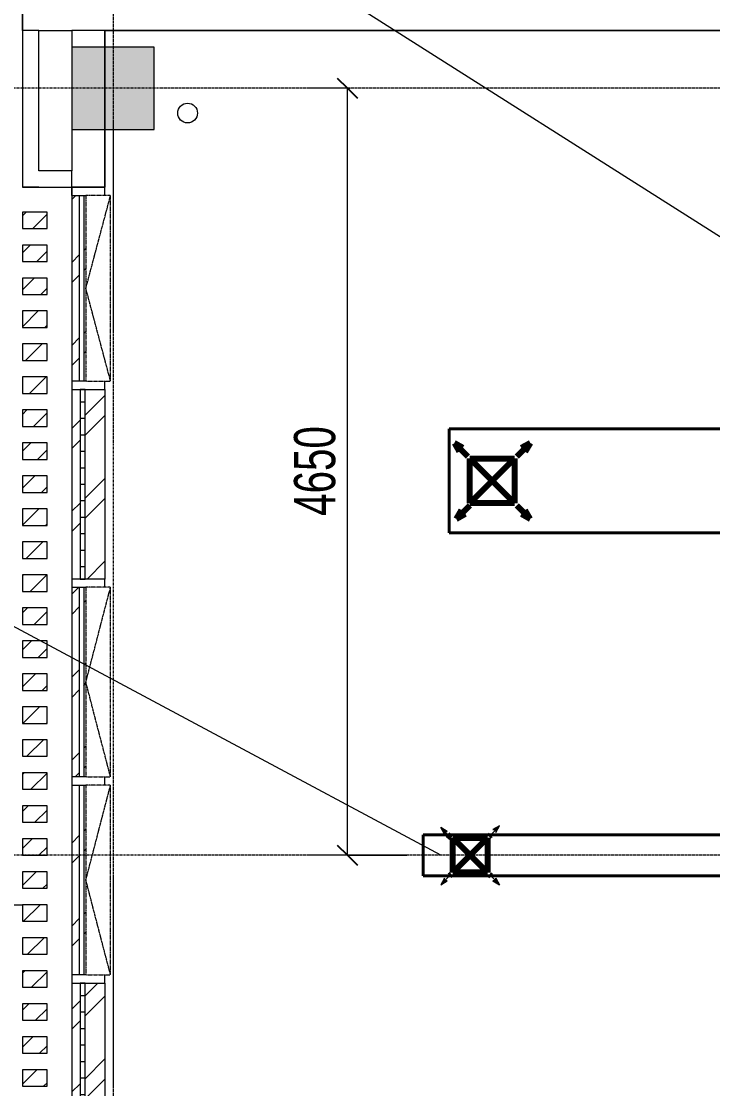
# Model space of a CAD drawing. Header units: millimetres. Extents: x 147619 to 200208, y -27981 to 8299.
# Drawn here: x 156044 to 160237, y -6065 to 406 of the extents above; entities that cross this region are included whole.
import ezdxf

# ---------------------------------------------------------------- set-up
doc = ezdxf.new("R2010")
doc.units = ezdxf.units.MM
doc.linetypes.add('TJ Dash', pattern=[1.6, 1, -0.6])
doc.linetypes.add('轴网线', pattern=[22.24, 12.7, -3.18, 3.18, -3.18])
for name, color, linetype, lineweight in [('0-1', 7, 'Continuous', 5), ('A-ANNO-DIMS', 7, 'Continuous', 5), ('A-ANNO-DIMS-100', 7, 'Continuous', 5), ('M-EQPM-IDEN', 7, 'Continuous', 5), ('M-HVAC-CDFF-IDEN', 7, 'Continuous', 5)]:
    doc.layers.add(name, color=color, linetype=linetype, lineweight=lineweight)
for name, color, linetype, lineweight, true_color in [('0-2', 7, 'Continuous', 5, 0x515151), ('A-DETL-GENF-1', 7, 'Continuous', 5, 0xe1e1e1), ('A-DETL-GENF-6', 3, 'Continuous', 80, 0x00ff00), ('A-DETL-GENF-7', 3, 'Continuous', 5, 0x00ff00), ('A-DETL-MEDM-1', 7, 'Continuous', 5, 0x515151), ('A-DETL-WIDE-2', 3, 'Continuous', 80, 0x00ff00), ('A-DETL-WIDE-3', 150, 'Continuous', 80, 0x007fff), ('A-FLOR-1', 7, 'Continuous', 5, 0x7f7f7f), ('A-GLAZ-1', 7, 'TJ Dash', 5, 0x515151), ('A-GLAZ-2', 7, 'Continuous', 5, 0x515151), ('A-GLAZ-CURT-1', 7, 'Continuous', 5, 0x515151), ('A-GLAZ-CWMG-1', 7, 'Continuous', 5, 0x515151), ('A-GLAZ-CWMG-2', 7, 'Continuous', 5, 0x8b8b8b), ('A-WALL-1', 7, 'Continuous', 5, 0x515151), ('A-WALL-IDEN-1', 7, 'Continuous', 5, 0x5151ff), ('M-HVAC-CDFF-3', 3, 'Continuous', 80, 0x00ff00), ('M-HVAC-CDFF-4', 150, 'Continuous', 80, 0x007fff), ('M-HVAC-DUCT-4', 3, 'Continuous', 40, 0x00ff00), ('M-HVAC-DUCT-7', 150, 'Continuous', 40, 0x007fff), ('M-HVAC-DUCT-ANNO-2', 3, 'Continuous', 5, 0x00ff00), ('Q-SPCQ-1', 7, 'Continuous', 5, 0x515151), ('S-GRID-1', 7, '轴网线', 5, 0x5151ff)]:
    doc.layers.add(name, color=color, linetype=linetype, lineweight=lineweight, true_color=true_color)
doc.styles.add('Arial', font='arial.ttf', dxfattribs={"width": 0.7, "height": 250})
doc.dimstyles.new('对角线-1_2_250_近', dxfattribs={"dimscale": 304.8, "dimtxt": 255.06485, "dimasz": 0.393701, "dimexe": 0.787402, "dimexo": 0.328084, "dimgap": 0, "dimtad": 1, "dimdec": 0, "dimzin": 0, "dimdsep": 46, "dimtxsty": 'Arial', "dimblk1": 'OBLIQUE', "dimblk2": 'OBLIQUE', "dimsah": 1, "dimcen": 0.09, "dimazin": 0, "dimtfac": 1, "dimtdec": 4, "dimtix": 1, "dimtmove": 0, "dimatfit": 3, "dimfxl": 1, "dimtvp": 1, "dimtolj": 1, "dimtzin": 0, "dimarcsym": 2})
pattern_1 = [(45, (0, 0), (-251.4472, 251.4472), []), (45, (0, 381), (-251.4472, 251.4472), [])]

# ---------------------------------------------------------------- blocks, each defined once
blk = doc.blocks.new('矩形竖梃 - 100_100mm 木色铝方通-V89-10-003 三层空调通风平面图')
at = {"layer": 'A-GLAZ-CWMG-1'}
h = blk.add_hatch(dxfattribs=at)
h.set_pattern_fill('FP_91', color=256, style=0, pattern_type=2)
h.set_pattern_definition([(45, (6000, -156050.01), (-70.71068, 70.71068), [])])
h.paths.add_polyline_path([(-50, 150), (50, 150), (50, 0), (-50, 0)], flags=0)
for p, q in [((-50, 150), (50, 150)), ((-50, 0), (-50, 150)), ((50, 150), (50, 0)), ((50, 0), (-50, 0))]:
    blk.add_line(p, q, dxfattribs=at)
blk = doc.blocks.new('矩形竖梃 - 100_100mm 木色铝方通-V90-10-003 三层空调通风平面图')
at = {"layer": 'A-GLAZ-CWMG-1'}
h = blk.add_hatch(dxfattribs=at)
h.set_pattern_fill('FP_92', color=256, style=0, pattern_type=2)
h.set_pattern_definition([(45, (5800, -156050.01), (-70.71068, 70.71068), [])])
h.paths.add_polyline_path([(-50, 150), (50, 150), (50, 0), (-50, 0)], flags=0)
for p, q in [((-50, 150), (50, 150)), ((-50, 0), (-50, 150)), ((50, 150), (50, 0)), ((50, 0), (-50, 0))]:
    blk.add_line(p, q, dxfattribs=at)
blk = doc.blocks.new('矩形竖梃 - 100_100mm 木色铝方通-V91-10-003 三层空调通风平面图')
at = {"layer": 'A-GLAZ-CWMG-1'}
h = blk.add_hatch(dxfattribs=at)
h.set_pattern_fill('FP_93', color=256, style=0, pattern_type=2)
h.set_pattern_definition([(45, (5600, -156050.01), (-70.71068, 70.71068), [])])
h.paths.add_polyline_path([(-50, 150), (50, 150), (50, 0), (-50, 0)], flags=0)
for p, q in [((-50, 150), (50, 150)), ((-50, 0), (-50, 150)), ((50, 150), (50, 0)), ((50, 0), (-50, 0))]:
    blk.add_line(p, q, dxfattribs=at)
blk = doc.blocks.new('矩形竖梃 - 100_100mm 木色铝方通-V92-10-003 三层空调通风平面图')
at = {"layer": 'A-GLAZ-CWMG-1'}
h = blk.add_hatch(dxfattribs=at)
h.set_pattern_fill('FP_94', color=256, style=0, pattern_type=2)
h.set_pattern_definition([(45, (5400, -156050.01), (-70.71068, 70.71068), [])])
h.paths.add_polyline_path([(-50, 150), (50, 150), (50, 0), (-50, 0)], flags=0)
for p, q in [((-50, 150), (50, 150)), ((-50, 0), (-50, 150)), ((50, 150), (50, 0)), ((50, 0), (-50, 0))]:
    blk.add_line(p, q, dxfattribs=at)
blk = doc.blocks.new('矩形竖梃 - 100_100mm 木色铝方通-V93-10-003 三层空调通风平面图')
at = {"layer": 'A-GLAZ-CWMG-1'}
h = blk.add_hatch(dxfattribs=at)
h.set_pattern_fill('FP_95', color=256, style=0, pattern_type=2)
h.set_pattern_definition([(45, (5200, -156050.01), (-70.71068, 70.71068), [])])
h.paths.add_polyline_path([(-50, 150), (50, 150), (50, 0), (-50, 0)], flags=0)
for p, q in [((-50, 150), (50, 150)), ((-50, 0), (-50, 150)), ((50, 150), (50, 0)), ((50, 0), (-50, 0))]:
    blk.add_line(p, q, dxfattribs=at)
blk = doc.blocks.new('矩形竖梃 - 100_100mm 木色铝方通-V94-10-003 三层空调通风平面图')
at = {"layer": 'A-GLAZ-CWMG-1'}
h = blk.add_hatch(dxfattribs=at)
h.set_pattern_fill('FP_96', color=256, style=0, pattern_type=2)
h.set_pattern_definition([(45, (5000, -156050.01), (-70.71068, 70.71068), [])])
h.paths.add_polyline_path([(-50, 150), (50, 150), (50, 0), (-50, 0)], flags=0)
for p, q in [((-50, 150), (50, 150)), ((-50, 0), (-50, 150)), ((50, 150), (50, 0)), ((50, 0), (-50, 0))]:
    blk.add_line(p, q, dxfattribs=at)
blk = doc.blocks.new('矩形竖梃 - 100_100mm 木色铝方通-V95-10-003 三层空调通风平面图')
at = {"layer": 'A-GLAZ-CWMG-1'}
h = blk.add_hatch(dxfattribs=at)
h.set_pattern_fill('FP_97', color=256, style=0, pattern_type=2)
h.set_pattern_definition([(45, (4800, -156050.01), (-70.71068, 70.71068), [])])
h.paths.add_polyline_path([(-50, 150), (50, 150), (50, 0), (-50, 0)], flags=0)
for p, q in [((-50, 150), (50, 150)), ((-50, 0), (-50, 150)), ((50, 150), (50, 0)), ((50, 0), (-50, 0))]:
    blk.add_line(p, q, dxfattribs=at)
blk = doc.blocks.new('矩形竖梃 - 100_100mm 木色铝方通-V96-10-003 三层空调通风平面图')
at = {"layer": 'A-GLAZ-CWMG-1'}
h = blk.add_hatch(dxfattribs=at)
h.set_pattern_fill('FP_98', color=256, style=0, pattern_type=2)
h.set_pattern_definition([(45, (4600, -156050.01), (-70.71068, 70.71068), [])])
h.paths.add_polyline_path([(-50, 150), (50, 150), (50, 0), (-50, 0)], flags=0)
for p, q in [((-50, 150), (50, 150)), ((-50, 0), (-50, 150)), ((50, 150), (50, 0)), ((50, 0), (-50, 0))]:
    blk.add_line(p, q, dxfattribs=at)
blk = doc.blocks.new('矩形竖梃 - 100_100mm 木色铝方通-V97-10-003 三层空调通风平面图')
at = {"layer": 'A-GLAZ-CWMG-1'}
h = blk.add_hatch(dxfattribs=at)
h.set_pattern_fill('FP_99', color=256, style=0, pattern_type=2)
h.set_pattern_definition([(45, (4400, -156050.01), (-70.71068, 70.71068), [])])
h.paths.add_polyline_path([(-50, 150), (50, 150), (50, 0), (-50, 0)], flags=0)
for p, q in [((-50, 150), (50, 150)), ((-50, 0), (-50, 150)), ((50, 150), (50, 0)), ((50, 0), (-50, 0))]:
    blk.add_line(p, q, dxfattribs=at)
blk = doc.blocks.new('矩形竖梃 - 100_100mm 木色铝方通-V98-10-003 三层空调通风平面图')
at = {"layer": 'A-GLAZ-CWMG-1'}
h = blk.add_hatch(dxfattribs=at)
h.set_pattern_fill('FP_100', color=256, style=0, pattern_type=2)
h.set_pattern_definition([(45, (4200, -156050.01), (-70.71068, 70.71068), [])])
h.paths.add_polyline_path([(-50, 150), (50, 150), (50, 0), (-50, 0)], flags=0)
for p, q in [((-50, 150), (50, 150)), ((-50, 0), (-50, 150)), ((50, 150), (50, 0)), ((50, 0), (-50, 0))]:
    blk.add_line(p, q, dxfattribs=at)
blk = doc.blocks.new('矩形竖梃 - 100_100mm 木色铝方通-V99-10-003 三层空调通风平面图')
at = {"layer": 'A-GLAZ-CWMG-1'}
h = blk.add_hatch(dxfattribs=at)
h.set_pattern_fill('FP_101', color=256, style=0, pattern_type=2)
h.set_pattern_definition([(45, (4000, -156050.01), (-70.71068, 70.71068), [])])
h.paths.add_polyline_path([(-50, 150), (50, 150), (50, 0), (-50, 0)], flags=0)
for p, q in [((-50, 150), (50, 150)), ((-50, 0), (-50, 150)), ((50, 150), (50, 0)), ((50, 0), (-50, 0))]:
    blk.add_line(p, q, dxfattribs=at)
blk = doc.blocks.new('矩形竖梃 - 100_100mm 木色铝方通-V100-10-003 三层空调通风平面图')
at = {"layer": 'A-GLAZ-CWMG-1'}
h = blk.add_hatch(dxfattribs=at)
h.set_pattern_fill('FP_102', color=256, style=0, pattern_type=2)
h.set_pattern_definition([(45, (3800, -156050.01), (-70.71068, 70.71068), [])])
h.paths.add_polyline_path([(-50, 150), (50, 150), (50, 0), (-50, 0)], flags=0)
for p, q in [((-50, 150), (50, 150)), ((-50, 0), (-50, 150)), ((50, 150), (50, 0)), ((50, 0), (-50, 0))]:
    blk.add_line(p, q, dxfattribs=at)
blk = doc.blocks.new('矩形竖梃 - 100_100mm 木色铝方通-V101-10-003 三层空调通风平面图')
at = {"layer": 'A-GLAZ-CWMG-1'}
h = blk.add_hatch(dxfattribs=at)
h.set_pattern_fill('FP_103', color=256, style=0, pattern_type=2)
h.set_pattern_definition([(45, (3600, -156050.01), (-70.71068, 70.71068), [])])
h.paths.add_polyline_path([(-50, 150), (50, 150), (50, 0), (-50, 0)], flags=0)
for p, q in [((-50, 150), (50, 150)), ((-50, 0), (-50, 150)), ((50, 150), (50, 0)), ((50, 0), (-50, 0))]:
    blk.add_line(p, q, dxfattribs=at)
blk = doc.blocks.new('矩形竖梃 - 100_100mm 木色铝方通-V102-10-003 三层空调通风平面图')
at = {"layer": 'A-GLAZ-CWMG-1'}
h = blk.add_hatch(dxfattribs=at)
h.set_pattern_fill('FP_104', color=256, style=0, pattern_type=2)
h.set_pattern_definition([(45, (3400, -156050.01), (-70.71068, 70.71068), [])])
h.paths.add_polyline_path([(-50, 150), (50, 150), (50, 0), (-50, 0)], flags=0)
for p, q in [((-50, 150), (50, 150)), ((-50, 0), (-50, 150)), ((50, 150), (50, 0)), ((50, 0), (-50, 0))]:
    blk.add_line(p, q, dxfattribs=at)
blk = doc.blocks.new('矩形竖梃 - 100_100mm 木色铝方通-V103-10-003 三层空调通风平面图')
at = {"layer": 'A-GLAZ-CWMG-1'}
h = blk.add_hatch(dxfattribs=at)
h.set_pattern_fill('FP_105', color=256, style=0, pattern_type=2)
h.set_pattern_definition([(45, (3200, -156050.01), (-70.71068, 70.71068), [])])
h.paths.add_polyline_path([(-50, 150), (50, 150), (50, 0), (-50, 0)], flags=0)
for p, q in [((-50, 150), (50, 150)), ((-50, 0), (-50, 150)), ((50, 150), (50, 0)), ((50, 0), (-50, 0))]:
    blk.add_line(p, q, dxfattribs=at)
blk = doc.blocks.new('矩形竖梃 - 100_100mm 木色铝方通-V104-10-003 三层空调通风平面图')
at = {"layer": 'A-GLAZ-CWMG-1'}
h = blk.add_hatch(dxfattribs=at)
h.set_pattern_fill('FP_106', color=256, style=0, pattern_type=2)
h.set_pattern_definition([(45, (3000, -156050.01), (-70.71068, 70.71068), [])])
h.paths.add_polyline_path([(-50, 150), (50, 150), (50, 0), (-50, 0)], flags=0)
for p, q in [((-50, 150), (50, 150)), ((-50, 0), (-50, 150)), ((50, 150), (50, 0)), ((50, 0), (-50, 0))]:
    blk.add_line(p, q, dxfattribs=at)
blk = doc.blocks.new('矩形竖梃 - 100_100mm 木色铝方通-V105-10-003 三层空调通风平面图')
at = {"layer": 'A-GLAZ-CWMG-1'}
h = blk.add_hatch(dxfattribs=at)
h.set_pattern_fill('FP_107', color=256, style=0, pattern_type=2)
h.set_pattern_definition([(45, (2800, -156050.01), (-70.71068, 70.71068), [])])
h.paths.add_polyline_path([(-50, 150), (50, 150), (50, 0), (-50, 0)], flags=0)
for p, q in [((-50, 150), (50, 150)), ((-50, 0), (-50, 150)), ((50, 150), (50, 0)), ((50, 0), (-50, 0))]:
    blk.add_line(p, q, dxfattribs=at)
blk = doc.blocks.new('矩形竖梃 - 100_100mm 木色铝方通-V106-10-003 三层空调通风平面图')
at = {"layer": 'A-GLAZ-CWMG-1'}
h = blk.add_hatch(dxfattribs=at)
h.set_pattern_fill('FP_108', color=256, style=0, pattern_type=2)
h.set_pattern_definition([(45, (2600, -156050.01), (-70.71068, 70.71068), [])])
h.paths.add_polyline_path([(-50, 150), (50, 150), (50, 0), (-50, 0)], flags=0)
for p, q in [((-50, 150), (50, 150)), ((-50, 0), (-50, 150)), ((50, 150), (50, 0)), ((50, 0), (-50, 0))]:
    blk.add_line(p, q, dxfattribs=at)
blk = doc.blocks.new('矩形竖梃 - 100_100mm 木色铝方通-V107-10-003 三层空调通风平面图')
at = {"layer": 'A-GLAZ-CWMG-1'}
h = blk.add_hatch(dxfattribs=at)
h.set_pattern_fill('FP_109', color=256, style=0, pattern_type=2)
h.set_pattern_definition([(45, (2400, -156050.01), (-70.71068, 70.71068), [])])
h.paths.add_polyline_path([(-50, 150), (50, 150), (50, 0), (-50, 0)], flags=0)
for p, q in [((-50, 150), (50, 150)), ((-50, 0), (-50, 150)), ((50, 150), (50, 0)), ((50, 0), (-50, 0))]:
    blk.add_line(p, q, dxfattribs=at)
blk = doc.blocks.new('矩形竖梃 - 100_100mm 木色铝方通-V108-10-003 三层空调通风平面图')
at = {"layer": 'A-GLAZ-CWMG-1'}
h = blk.add_hatch(dxfattribs=at)
h.set_pattern_fill('FP_110', color=256, style=0, pattern_type=2)
h.set_pattern_definition([(45, (2200, -156050.01), (-70.71068, 70.71068), [])])
h.paths.add_polyline_path([(-50, 150), (50, 150), (50, 0), (-50, 0)], flags=0)
for p, q in [((-50, 150), (50, 150)), ((-50, 0), (-50, 150)), ((50, 150), (50, 0)), ((50, 0), (-50, 0))]:
    blk.add_line(p, q, dxfattribs=at)
blk = doc.blocks.new('矩形竖梃 - 100_100mm 木色铝方通-V109-10-003 三层空调通风平面图')
at = {"layer": 'A-GLAZ-CWMG-1'}
h = blk.add_hatch(dxfattribs=at)
h.set_pattern_fill('FP_111', color=256, style=0, pattern_type=2)
h.set_pattern_definition([(45, (2000, -156050.01), (-70.71068, 70.71068), [])])
h.paths.add_polyline_path([(-50, 150), (50, 150), (50, 0), (-50, 0)], flags=0)
for p, q in [((-50, 150), (50, 150)), ((-50, 0), (-50, 150)), ((50, 150), (50, 0)), ((50, 0), (-50, 0))]:
    blk.add_line(p, q, dxfattribs=at)
blk = doc.blocks.new('矩形竖梃 - 100_100mm 木色铝方通-V110-10-003 三层空调通风平面图')
at = {"layer": 'A-GLAZ-CWMG-1'}
h = blk.add_hatch(dxfattribs=at)
h.set_pattern_fill('FP_112', color=256, style=0, pattern_type=2)
h.set_pattern_definition([(45, (1800, -156050.01), (-70.71068, 70.71068), [])])
h.paths.add_polyline_path([(-50, 150), (50, 150), (50, 0), (-50, 0)], flags=0)
for p, q in [((-50, 150), (50, 150)), ((-50, 0), (-50, 150)), ((50, 150), (50, 0)), ((50, 0), (-50, 0))]:
    blk.add_line(p, q, dxfattribs=at)
blk = doc.blocks.new('矩形竖梃 - 100_100mm 木色铝方通-V111-10-003 三层空调通风平面图')
at = {"layer": 'A-GLAZ-CWMG-1'}
h = blk.add_hatch(dxfattribs=at)
h.set_pattern_fill('FP_113', color=256, style=0, pattern_type=2)
h.set_pattern_definition([(45, (1600, -156050.01), (-70.71068, 70.71068), [])])
h.paths.add_polyline_path([(-50, 150), (50, 150), (50, 0), (-50, 0)], flags=0)
for p, q in [((-50, 150), (50, 150)), ((-50, 0), (-50, 150)), ((50, 150), (50, 0)), ((50, 0), (-50, 0))]:
    blk.add_line(p, q, dxfattribs=at)
blk = doc.blocks.new('矩形竖梃 - 100_100mm 木色铝方通-V112-10-003 三层空调通风平面图')
at = {"layer": 'A-GLAZ-CWMG-1'}
h = blk.add_hatch(dxfattribs=at)
h.set_pattern_fill('FP_114', color=256, style=0, pattern_type=2)
h.set_pattern_definition([(45, (1400, -156050.01), (-70.71068, 70.71068), [])])
h.paths.add_polyline_path([(-50, 150), (50, 150), (50, 0), (-50, 0)], flags=0)
for p, q in [((-50, 150), (50, 150)), ((-50, 0), (-50, 150)), ((50, 150), (50, 0)), ((50, 0), (-50, 0))]:
    blk.add_line(p, q, dxfattribs=at)
blk = doc.blocks.new('矩形竖梃 - 100_100mm 木色铝方通-V113-10-003 三层空调通风平面图')
at = {"layer": 'A-GLAZ-CWMG-1'}
h = blk.add_hatch(dxfattribs=at)
h.set_pattern_fill('FP_115', color=256, style=0, pattern_type=2)
h.set_pattern_definition([(45, (1200, -156050.01), (-70.71068, 70.71068), [])])
h.paths.add_polyline_path([(-50, 150), (50, 150), (50, 0), (-50, 0)], flags=0)
for p, q in [((-50, 150), (50, 150)), ((-50, 0), (-50, 150)), ((50, 150), (50, 0)), ((50, 0), (-50, 0))]:
    blk.add_line(p, q, dxfattribs=at)
blk = doc.blocks.new('矩形竖梃 - 100_100mm 木色铝方通-V114-10-003 三层空调通风平面图')
at = {"layer": 'A-GLAZ-CWMG-1'}
h = blk.add_hatch(dxfattribs=at)
h.set_pattern_fill('FP_116', color=256, style=0, pattern_type=2)
h.set_pattern_definition([(45, (1000, -156050.01), (-70.71068, 70.71068), [])])
h.paths.add_polyline_path([(-50, 150), (50, 150), (50, 0), (-50, 0)], flags=0)
for p, q in [((-50, 150), (50, 150)), ((-50, 0), (-50, 150)), ((50, 150), (50, 0)), ((50, 0), (-50, 0))]:
    blk.add_line(p, q, dxfattribs=at)
blk = doc.blocks.new('矩形竖梃 - 100_100mm 木色铝方通-V115-10-003 三层空调通风平面图')
at = {"layer": 'A-GLAZ-CWMG-1'}
h = blk.add_hatch(dxfattribs=at)
h.set_pattern_fill('FP_117', color=256, style=0, pattern_type=2)
h.set_pattern_definition([(45, (800, -156050.01), (-70.71068, 70.71068), [])])
h.paths.add_polyline_path([(-50, 150), (50, 150), (50, 0), (-50, 0)], flags=0)
for p, q in [((-50, 150), (50, 150)), ((-50, 0), (-50, 150)), ((50, 150), (50, 0)), ((50, 0), (-50, 0))]:
    blk.add_line(p, q, dxfattribs=at)
blk = doc.blocks.new('雨水管 2d - 地漏 R50-1793327-10-003 三层空调通风平面图')
at = {"layer": 'Q-SPCQ-1'}
blk.add_circle((0, 0), 60, dxfattribs=at)
blk = doc.blocks.new('系统嵌板 - TJ玻璃_30-V204-10-003 三层空调通风平面图')
at = {"layer": 'A-GLAZ-CURT-1'}
h = blk.add_hatch(dxfattribs=at)
h.set_pattern_fill('FP_177', color=256, style=0, pattern_type=2)
h.set_pattern_definition([(270, (6000, 156350.01), (100, 6e-15), [])])
h.paths.add_polyline_path([(-575, -80), (575, -80), (575, -50), (-575, -50)], flags=0)
for p, q in [((575, -50), (-575, -50)), ((-575, -50), (-575, -80)), ((575, -80), (575, -50)), ((-575, -80), (575, -80))]:
    blk.add_line(p, q, dxfattribs=at)
blk = doc.blocks.new('窗嵌板_50-70系列上悬铝窗-zx-内开 - 50 系列-2567979-10-003 三层空调通风平面图')
at = {"layer": 'A-GLAZ-1'}
for p, q in [((575, -85), (-575, -85)), ((-575, -85), (-575, -235)), ((-575, -235), (0, -85.2)), ((0, -85.2), (575, -235)), ((575, -235), (575, -85)), ((-575, -235), (575, -235))]:
    blk.add_line(p, q, dxfattribs=at)
at = {"layer": 'A-GLAZ-2'}
for p, q in [((-575, -72.5), (-575, -47.5)), ((-575, -47.5), (575, -47.5)), ((575, -47.5), (575, -72.5)), ((575, -72.5), (-575, -72.5))]:
    blk.add_line(p, q, dxfattribs=at)
blk = doc.blocks.new('系统嵌板 - TJ玻璃_30-V205-10-003 三层空调通风平面图')
at = {"layer": 'A-GLAZ-CURT-1'}
h = blk.add_hatch(dxfattribs=at)
h.set_pattern_fill('FP_178', color=256, style=0, pattern_type=2)
h.set_pattern_definition([(270, (2400, 156350.01), (100, 6e-15), [])])
h.paths.add_polyline_path([(-575, -80), (575, -80), (575, -50), (-575, -50)], flags=0)
for p, q in [((575, -50), (-575, -50)), ((-575, -50), (-575, -80)), ((575, -80), (575, -50)), ((-575, -80), (575, -80))]:
    blk.add_line(p, q, dxfattribs=at)
blk = doc.blocks.new('窗嵌板_50-70系列上悬铝窗-zx-内开 - 50 系列-2567983-10-003 三层空调通风平面图')
at = {"layer": 'A-GLAZ-1'}
for p, q in [((562.5, -85), (-562.5, -85)), ((-562.5, -85), (-562.5, -235)), ((-562.5, -235), (0, -85.2)), ((0, -85.2), (562.5, -235)), ((562.5, -235), (562.5, -85)), ((-562.5, -235), (562.5, -235))]:
    blk.add_line(p, q, dxfattribs=at)
at = {"layer": 'A-GLAZ-2'}
for p, q in [((-562.5, -72.5), (-562.5, -47.5)), ((-562.5, -47.5), (562.5, -47.5)), ((562.5, -47.5), (562.5, -72.5)), ((562.5, -72.5), (-562.5, -72.5))]:
    blk.add_line(p, q, dxfattribs=at)
blk = doc.blocks.new('矩形竖梃 - 50_200mm 长方形-V207-10-003 三层空调通风平面图')
at = {"layer": 'A-GLAZ-CWMG-2'}
h = blk.add_hatch(dxfattribs=at)
h.set_pattern_fill('FP_125', color=256, style=0, pattern_type=2)
h.set_pattern_definition(pattern_1)
h.paths.add_polyline_path([(156400, -6575), (156400, -5425), (156350, -5425), (156350, -6575)], flags=0)
h.paths.add_polyline_path([(156550, -6575), (156550, -5425), (156430, -5425), (156430, -6575)], flags=0)
at = {"layer": 'A-GLAZ-CWMG-1'}
for p, q in [((156350, -5425), (156350, -6575)), ((156550, -5425), (156550, -6575))]:
    blk.add_line(p, q, dxfattribs=at)
blk = doc.blocks.new('矩形竖梃 - 50_200mm 长方形-V208-10-003 三层空调通风平面图')
at = {"layer": 'A-GLAZ-CWMG-2'}
h = blk.add_hatch(dxfattribs=at)
h.set_pattern_fill('FP_125', color=256, style=0, pattern_type=2)
h.set_pattern_definition(pattern_1)
h.paths.add_polyline_path([(156397.5, -5375), (156397.5, -4225), (156350, -4225), (156350, -5375)], flags=0)
h.paths.add_polyline_path([(156435, -5375), (156435, -4225), (156422.5, -4225), (156422.5, -5375)], flags=0)
at = {"layer": 'A-GLAZ-CWMG-1'}
blk.add_line((156350, -4225), (156350, -5375), dxfattribs=at)
blk = doc.blocks.new('矩形竖梃 - 50_200mm 长方形-V209-10-003 三层空调通风平面图')
at = {"layer": 'A-GLAZ-CWMG-2'}
h = blk.add_hatch(dxfattribs=at)
h.set_pattern_fill('FP_125', color=256, style=0, pattern_type=2)
h.set_pattern_definition(pattern_1)
h.paths.add_polyline_path([(156397.5, -4175), (156397.5, -3025), (156350, -3025), (156350, -4175)], flags=0)
h.paths.add_polyline_path([(156435, -4175), (156435, -3025), (156422.5, -3025), (156422.5, -4175)], flags=0)
at = {"layer": 'A-GLAZ-CWMG-1'}
blk.add_line((156350, -3025), (156350, -4175), dxfattribs=at)
blk = doc.blocks.new('矩形竖梃 - 50_200mm 长方形-V210-10-003 三层空调通风平面图')
at = {"layer": 'A-GLAZ-CWMG-2'}
h = blk.add_hatch(dxfattribs=at)
h.set_pattern_fill('FP_125', color=256, style=0, pattern_type=2)
h.set_pattern_definition(pattern_1)
h.paths.add_polyline_path([(156400, -2975), (156400, -1825), (156350, -1825), (156350, -2975)], flags=0)
h.paths.add_polyline_path([(156550, -2975), (156550, -1825), (156430, -1825), (156430, -2975)], flags=0)
at = {"layer": 'A-GLAZ-CWMG-1'}
for p, q in [((156350, -1825), (156350, -2975)), ((156550, -1825), (156550, -2975))]:
    blk.add_line(p, q, dxfattribs=at)
blk = doc.blocks.new('矩形竖梃 - 50_200mm 长方形-V211-10-003 三层空调通风平面图')
at = {"layer": 'A-GLAZ-CWMG-2'}
h = blk.add_hatch(dxfattribs=at)
h.set_pattern_fill('FP_125', color=256, style=0, pattern_type=2)
h.set_pattern_definition(pattern_1)
h.paths.add_polyline_path([(156435, -1775), (156435, -650), (156422.5, -650), (156422.5, -1775)], flags=0)
h.paths.add_polyline_path([(156397.5, -1775), (156397.5, -650), (156350, -650), (156350, -1775)], flags=0)
at = {"layer": 'A-GLAZ-CWMG-1'}
blk.add_line((156350, -650), (156350, -1775), dxfattribs=at)
blk = doc.blocks.new('矩形竖梃 - 50_200mm 长方形-2899915-10-003 三层空调通风平面图')
at = {"layer": 'A-GLAZ-CWMG-1'}
for p, q in [((-50, 200), (0, 200)), ((0, 200), (0, 0)), ((-50, 72.5), (-50, 85)), ((-50, 0), (-50, 47.5)), ((0, 0), (-50, 0))]:
    blk.add_line(p, q, dxfattribs=at)
blk = doc.blocks.new('矩形竖梃 - 50_200mm 长方形-2252489-10-003 三层空调通风平面图')
at = {"layer": 'A-GLAZ-CWMG-1'}
for p, q in [((-25, 200), (25, 200)), ((-25, 0), (-25, 200)), ((25, 85), (25, 72.5)), ((25, 0), (-25, 0)), ((25, 47.5), (25, 0))]:
    blk.add_line(p, q, dxfattribs=at)
blk = doc.blocks.new('矩形竖梃 - 50_200mm 长方形-V213-10-003 三层空调通风平面图')
at = {"layer": 'A-GLAZ-CWMG-1'}
for p, q in [((-25, 200), (25, 200)), ((-25, 72.5), (-25, 85)), ((25, 85), (25, 72.5)), ((-25, 0), (-25, 47.5)), ((25, 0), (-25, 0)), ((25, 47.5), (25, 0))]:
    blk.add_line(p, q, dxfattribs=at)
blk = doc.blocks.new('矩形竖梃 - 50_200mm 长方形-V212-10-003 三层空调通风平面图')
at = {"layer": 'A-GLAZ-CWMG-1'}
for p, q in [((-25, 200), (25, 200)), ((25, 200), (25, 0)), ((-25, 72.5), (-25, 85)), ((-25, 0), (-25, 47.5)), ((25, 0), (-25, 0))]:
    blk.add_line(p, q, dxfattribs=at)
blk = doc.blocks.new('YXQH_AR_B9-20_rvt-1-10-003 三层空调通风平面图')
at = {"layer": 'A-DETL-GENF-1'}
h = blk.add_hatch(color=256, dxfattribs=at)
h.paths.add_polyline_path([(182450, -17650), (182950, -17650), (182950, -17150), (182450, -17150)], flags=0)
h.paths.add_polyline_path([(165465.9, -17650), (165600, -17650), (165600, -17050), (165000, -17050), (165000, -17650), (165200, -17650)], flags=0)
h.paths.add_polyline_path([(159500, -17650), (159500, -17200), (159050, -17200), (159050, -17525), (159056, -17525), (159056, -17575), (159050, -17575), (159050, -17650), (159250, -17650)], flags=0)
h.paths.add_polyline_path([(174300, -17650), (174300, -17050), (173700, -17050), (173700, -17650), (174078.7, -17650)], flags=0)
h.paths.add_polyline_path([(170970.6, -9250), (171250, -9250), (171250, -8750), (170750, -8750), (170750, -9250), (170900, -9250)], flags=0)
h.paths.add_polyline_path([(176800, -9050), (176800, -8500), (176300, -8500), (176300, -9050), (176600, -9050)], flags=0)
h.paths.add_polyline_path([(165000, -9000), (165500, -9000), (165500, -8500), (165000, -8500)], flags=0)
h.paths.add_polyline_path([(182691.5, -8950), (182950, -8950), (182950, -8450), (182450, -8450), (182450, -8950)], flags=0)
h.paths.add_polyline_path([(156425, -8950), (156425, -8946), (156475, -8946), (156475, -8950), (156850, -8950), (156850, -8450), (156350, -8450), (156350, -8950)], flags=0)
h.paths.add_polyline_path([(182791.4, -7000), (182950, -7000), (182950, -6500), (182550, -6500.7), (182550, -7000), (182750, -7000)], flags=0)
h.paths.add_polyline_path([(168050, -1530), (168250, -1530), (168250, -1130), (168050, -1130), (168050, -1450)], flags=0)
h.paths.add_polyline_path([(170900, -1530), (171100, -1530), (171100, -1130), (170900, -1130)], flags=0)
h.paths.add_polyline_path([(173750, -1530), (173950, -1530), (173950, -1130), (173750, -1130), (173750, -1450)], flags=0)
h.paths.add_polyline_path([(176400, -350), (176800, -350), (176800, 250), (176200, 250), (176200, -350), (176231.9, -350)], flags=0)
h.paths.add_polyline_path([(165400, -250), (165500, -250), (165500, 250), (165000, 250), (165000, -250), (165240, -250)], flags=0)
h.paths.add_polyline_path([(156408.8, -250), (156850, -250), (156850, 250), (156350, 250), (156350, -250)], flags=0)
h.paths.add_polyline_path([(171093.6, -150), (171100, -150), (171100, 250), (170900, 250), (170900, -150)], flags=0)
h.paths.add_polyline_path([(173750, -150), (173950, -150), (173950, 250), (173750, 250), (173750, 50)], flags=0)
h.paths.add_polyline_path([(168226.5, -150), (168250, -150), (168250, 250), (168050, 250), (168050, -150), (168223.3, -150)], flags=0)
at = {"layer": 'A-DETL-MEDM-1'}
for p, q in [((156550, 250), (156350, 250)), ((156350, 250), (156350, -250)), ((156850, 250), (156550, 250)), ((156850, -250), (156850, 250)), ((156350, -250), (156550, -250)), ((156550, -250), (156850, -250))]:
    blk.add_line(p, q, dxfattribs=at)
at = {"layer": 'A-FLOR-1'}
for p, q in [((163600, 350), (156550, 350)), ((156550, 350), (156550, -600))]:
    blk.add_line(p, q, dxfattribs=at)
at = {"layer": 'A-WALL-1'}
for p, q in [((156050, 550), (156050, 350)), ((156050, 350), (156050, 550)), ((156050, 350), (156050, -600)), ((156150, 350), (156050, 350)), ((156050, 350), (156050, -600)), ((156150, 350), (156350, 350)), ((156150, 350), (156350, 350)), ((156150, -500), (156150, 350)), ((156150, -500), (156150, 350)), ((156350, 350), (156350, -500)), ((156550, 350), (156350, 350)), ((156350, 350), (156350, -500)), ((156550, -600), (156550, 350)), ((156550, -600), (156550, 350)), ((156550, 350), (163600, 350)), ((156550, 350), (163600, 350)), ((156350, -500), (156150, -500)), ((156350, -500), (156150, -500)), ((156350, -600), (156350, -500)), ((156050, -600), (156150, -600)), ((156150, -600), (156050, -600)), ((156150, -600), (156350, -600)), ((156150, -600), (156350, -600)), ((156350, -600), (156550, -600)), ((156350, -600), (156350, -650)), ((156350, -650), (156350, -600)), ((156350, -600), (156550, -600))]:
    blk.add_line(p, q, dxfattribs=at)
at = {"layer": 'A-WALL-IDEN-1'}
blk.add_line((156050, -4952.7), (155361.6, -4952.7), dxfattribs=at)
at = {"layer": 'S-GRID-1'}
for p, q in [((156600, 7499.5), (156600, -27181.2)), ((199020.5, 0), (148552.6, 0)), ((199020.5, -4650), (148552.6, -4650))]:
    blk.add_line(p, q, dxfattribs=at)
at = {"layer": '0-2'}
for name, p in [('雨水管 2d - 地漏 R50-1793327-10-003 三层空调通风平面图', (157052.5, -150)), ('矩形竖梃 - 50_200mm 长方形-V211-10-003 三层空调通风平面图', (0, 0)), ('矩形竖梃 - 50_200mm 长方形-V210-10-003 三层空调通风平面图', (0, 0)), ('矩形竖梃 - 50_200mm 长方形-V209-10-003 三层空调通风平面图', (0, 0)), ('矩形竖梃 - 50_200mm 长方形-V208-10-003 三层空调通风平面图', (0, 0)), ('矩形竖梃 - 50_200mm 长方形-V207-10-003 三层空调通风平面图', (0, 0))]:
    blk.add_blockref(name, p, dxfattribs=at)
at = {"layer": '0-2', "extrusion": (0, 0, -1)}
for name, p, rotation in [('矩形竖梃 - 50_200mm 长方形-2899915-10-003 三层空调通风平面图', (-156350, -600), 90), ('矩形竖梃 - 100_100mm 木色铝方通-V115-10-003 三层空调通风平面图', (-156050, -800), 90.00000000000011), ('矩形竖梃 - 100_100mm 木色铝方通-V114-10-003 三层空调通风平面图', (-156050, -1000), 90.00000000000011), ('矩形竖梃 - 100_100mm 木色铝方通-V113-10-003 三层空调通风平面图', (-156050, -1200), 90.00000000000011), ('矩形竖梃 - 100_100mm 木色铝方通-V112-10-003 三层空调通风平面图', (-156050, -1400), 90.00000000000011), ('矩形竖梃 - 100_100mm 木色铝方通-V111-10-003 三层空调通风平面图', (-156050, -1600), 90.00000000000011), ('矩形竖梃 - 100_100mm 木色铝方通-V110-10-003 三层空调通风平面图', (-156050, -1800), 90.00000000000011), ('矩形竖梃 - 50_200mm 长方形-2252489-10-003 三层空调通风平面图', (-156350, -1800), 90), ('矩形竖梃 - 100_100mm 木色铝方通-V109-10-003 三层空调通风平面图', (-156050, -2000), 90.00000000000011), ('矩形竖梃 - 100_100mm 木色铝方通-V108-10-003 三层空调通风平面图', (-156050, -2200), 90.00000000000011), ('矩形竖梃 - 100_100mm 木色铝方通-V107-10-003 三层空调通风平面图', (-156050, -2400), 90.00000000000011), ('矩形竖梃 - 100_100mm 木色铝方通-V106-10-003 三层空调通风平面图', (-156050, -2600), 90.00000000000011), ('矩形竖梃 - 100_100mm 木色铝方通-V105-10-003 三层空调通风平面图', (-156050, -2800), 90.00000000000011), ('矩形竖梃 - 100_100mm 木色铝方通-V104-10-003 三层空调通风平面图', (-156050, -3000), 90.00000000000011), ('矩形竖梃 - 50_200mm 长方形-V212-10-003 三层空调通风平面图', (-156350, -3000), 90), ('矩形竖梃 - 100_100mm 木色铝方通-V103-10-003 三层空调通风平面图', (-156050, -3200), 90.00000000000011), ('矩形竖梃 - 100_100mm 木色铝方通-V102-10-003 三层空调通风平面图', (-156050, -3400), 90.00000000000011), ('矩形竖梃 - 100_100mm 木色铝方通-V101-10-003 三层空调通风平面图', (-156050, -3600), 90.00000000000011), ('矩形竖梃 - 100_100mm 木色铝方通-V100-10-003 三层空调通风平面图', (-156050, -3800), 90.00000000000011), ('矩形竖梃 - 100_100mm 木色铝方通-V99-10-003 三层空调通风平面图', (-156050, -4000), 90.00000000000011), ('矩形竖梃 - 100_100mm 木色铝方通-V98-10-003 三层空调通风平面图', (-156050, -4200), 90.00000000000011), ('矩形竖梃 - 50_200mm 长方形-V213-10-003 三层空调通风平面图', (-156350, -4200), 90), ('矩形竖梃 - 100_100mm 木色铝方通-V97-10-003 三层空调通风平面图', (-156050, -4400), 90.00000000000011), ('矩形竖梃 - 100_100mm 木色铝方通-V96-10-003 三层空调通风平面图', (-156050, -4600), 90.00000000000011), ('矩形竖梃 - 100_100mm 木色铝方通-V95-10-003 三层空调通风平面图', (-156050, -4800), 90.00000000000011), ('矩形竖梃 - 100_100mm 木色铝方通-V94-10-003 三层空调通风平面图', (-156050, -5000), 90.00000000000011), ('矩形竖梃 - 100_100mm 木色铝方通-V93-10-003 三层空调通风平面图', (-156050, -5200), 90.00000000000011), ('矩形竖梃 - 100_100mm 木色铝方通-V92-10-003 三层空调通风平面图', (-156050, -5400), 90.00000000000011), ('矩形竖梃 - 50_200mm 长方形-2252489-10-003 三层空调通风平面图', (-156350, -5400), 90), ('矩形竖梃 - 100_100mm 木色铝方通-V91-10-003 三层空调通风平面图', (-156050, -5600), 90.00000000000011), ('矩形竖梃 - 100_100mm 木色铝方通-V90-10-003 三层空调通风平面图', (-156050, -5800), 90.00000000000011), ('矩形竖梃 - 100_100mm 木色铝方通-V89-10-003 三层空调通风平面图', (-156050, -6000), 90.00000000000011)]:
    blk.add_blockref(name, p, dxfattribs=dict(at, rotation=rotation))
at = {"layer": '0-2', "rotation": 90}
for name, p in [('窗嵌板_50-70系列上悬铝窗-zx-内开 - 50 系列-2567983-10-003 三层空调通风平面图', (156350, -1212.5)), ('系统嵌板 - TJ玻璃_30-V205-10-003 三层空调通风平面图', (156350, -2400)), ('窗嵌板_50-70系列上悬铝窗-zx-内开 - 50 系列-2567979-10-003 三层空调通风平面图', (156350, -3600)), ('窗嵌板_50-70系列上悬铝窗-zx-内开 - 50 系列-2567979-10-003 三层空调通风平面图', (156350, -4800)), ('系统嵌板 - TJ玻璃_30-V204-10-003 三层空调通风平面图', (156350, -6000))]:
    blk.add_blockref(name, p, dxfattribs=at)
blk = doc.blocks.new('C4_方形散流器 - 210x210-V214-10-003 三层空调通风平面图')
at = {"layer": 'A-DETL-GENF-6'}
for points in [[(-178.5, 178.5), (-155.4, 138.6), (-155.4, 155.4), (-138.6, 155.4)], [(128.1, 155.4), (144.9, 155.4), (144.9, 138.6), (168, 178.5)], [(-178.5, -178.5), (-138.6, -155.4), (-155.4, -155.4), (-155.4, -138.6)], [(138.6, -155.4), (178.5, -178.5), (155.4, -138.6), (155.4, -155.4)]]:
    blk.add_hatch(color=256, dxfattribs=at).paths.add_polyline_path(points, flags=0)
at = {"layer": 'A-DETL-GENF-7'}
for p, q in [((-138.6, 155.4), (-178.5, 178.5)), ((-178.5, 178.5), (-155.4, 138.6)), ((-125, 125), (-178.5, 178.5)), ((-138.6, 155.4), (-178.5, 178.5)), ((-178.5, 178.5), (-155.4, 138.6)), ((-155.4, 155.4), (-138.6, 155.4)), ((-155.4, 138.6), (-155.4, 155.4)), ((-155.4, 138.6), (-155.4, 155.4)), ((-155.4, 155.4), (-138.6, 155.4)), ((125, 135.5), (168, 178.5)), ((128.1, 155.4), (168, 178.5)), ((168, 178.5), (128.1, 155.4)), ((144.9, 155.4), (128.1, 155.4)), ((128.1, 155.4), (144.9, 155.4)), ((168, 178.5), (144.9, 138.6)), ((144.9, 138.6), (168, 178.5)), ((144.9, 138.6), (144.9, 155.4)), ((144.9, 155.4), (144.9, 138.6)), ((-125, -125), (-178.5, -178.5)), ((125, -125), (178.5, -178.5)), ((-178.5, -178.5), (-155.4, -138.6)), ((-155.4, -138.6), (-178.5, -178.5)), ((-138.6, -155.4), (-178.5, -178.5)), ((-178.5, -178.5), (-138.6, -155.4)), ((-155.4, -138.6), (-155.4, -155.4)), ((-155.4, -155.4), (-155.4, -138.6)), ((-155.4, -155.4), (-138.6, -155.4)), ((-138.6, -155.4), (-155.4, -155.4)), ((155.4, -155.4), (138.6, -155.4)), ((138.6, -155.4), (178.5, -178.5)), ((155.4, -155.4), (138.6, -155.4)), ((138.6, -155.4), (178.5, -178.5)), ((155.4, -138.6), (155.4, -155.4)), ((178.5, -178.5), (155.4, -138.6)), ((155.4, -138.6), (155.4, -155.4)), ((178.5, -178.5), (155.4, -138.6))]:
    blk.add_line(p, q, dxfattribs=at)
at = {"layer": 'A-DETL-WIDE-2'}
for p, q in [((105, 115.5), (125, 135.5)), ((-115.5, 115.5), (-125, 125)), ((105, 105), (-105, -105)), ((-105, 105), (105, -105)), ((-105, -105), (-105, 105)), ((-105, 105), (105, 105)), ((105, 105), (105, -105)), ((-115.5, -115.5), (-125, -125)), ((105, -105), (-105, -105)), ((115.5, -115.5), (125, -125))]:
    blk.add_line(p, q, dxfattribs=at)
blk = doc.blocks.new('C4_方形散流器 - 270x270-2857066-10-003 三层空调通风平面图')
at = {"layer": 'A-DETL-WIDE-3'}
for p, q in [((-178.1, 199.9), (-229.5, 229.5)), ((-229.5, 229.5), (-199.9, 178.1)), ((-148.5, 148.5), (-229.5, 229.5)), ((-178.1, 199.9), (-229.5, 229.5)), ((-229.5, 229.5), (-199.9, 178.1)), ((-199.9, 199.9), (-178.1, 199.9)), ((-199.9, 178.1), (-199.9, 199.9)), ((-199.9, 178.1), (-199.9, 199.9)), ((-199.9, 199.9), (-178.1, 199.9)), ((135, 148.5), (216, 229.5)), ((164.6, 199.9), (216, 229.5)), ((216, 229.5), (164.6, 199.9)), ((186.4, 199.9), (164.6, 199.9)), ((164.6, 199.9), (186.4, 199.9)), ((216, 229.5), (186.4, 178.1)), ((186.4, 178.1), (216, 229.5)), ((186.4, 178.1), (186.4, 199.9)), ((186.4, 199.9), (186.4, 178.1)), ((135, 135), (-135, -135)), ((-135, 135), (135, -135)), ((-135, -135), (-135, 135)), ((-135, 135), (135, 135)), ((135, 135), (135, -135)), ((-148.5, -148.5), (-229.5, -229.5)), ((-229.5, -229.5), (-199.9, -178.1)), ((-199.9, -178.1), (-229.5, -229.5)), ((-199.9, -178.1), (-199.9, -199.9)), ((-199.9, -199.9), (-199.9, -178.1)), ((135, -135), (-135, -135)), ((148.5, -148.5), (229.5, -229.5)), ((199.9, -178.1), (199.9, -199.9)), ((229.5, -229.5), (199.9, -178.1)), ((199.9, -178.1), (199.9, -199.9)), ((229.5, -229.5), (199.9, -178.1)), ((-178.1, -199.9), (-229.5, -229.5)), ((-229.5, -229.5), (-178.1, -199.9)), ((-199.9, -199.9), (-178.1, -199.9)), ((-178.1, -199.9), (-199.9, -199.9)), ((199.9, -199.9), (178.1, -199.9)), ((178.1, -199.9), (229.5, -229.5)), ((199.9, -199.9), (178.1, -199.9)), ((178.1, -199.9), (229.5, -229.5))]:
    blk.add_line(p, q, dxfattribs=at)
blk = doc.blocks.new('DIMBLOCK23-10-003 三层空调通风平面图')
at = {"layer": 'A-ANNO-DIMS-100', "lineweight": 25}
for p, q in [((158022.4, 0), (157962.4, 60)), ((158022.4, 0), (158082.4, -60)), ((158022.4, -4650), (157962.4, -4590)), ((158022.4, -4650), (158082.4, -4710))]:
    blk.add_line(p, q, dxfattribs=at)
at = {"layer": 'A-ANNO-DIMS-100'}
for p, q in [((158037.5, 0), (157782.4, 0)), ((158022.4, -4650), (158022.4, 0)), ((158022.4, 0), (158037.5, 0)), ((158381.9, -4650), (157782.4, -4650)), ((158022.4, -4650), (158381.9, -4650))]:
    blk.add_line(p, q, dxfattribs=at)
at = {"layer": 'A-ANNO-DIMS-100', "color": 0, "insert": (157697.8, -2591.8), "char_height": 250, "width": 640.409, "attachment_point": 1, "rotation": 90, "line_spacing_factor": 0.941778, "style": 'Arial'}
blk.add_mtext('4650', dxfattribs=at)
blk = doc.blocks.new('_Oblique')
at = {"color": 0, "linetype": 'ByBlock', "lineweight": -2}
blk.add_line((-0.5, -0.5), (0.5, 0.5), dxfattribs=at)

msp = doc.modelspace()

# ---------------------------------------------------------------- linework, layer by layer
at = {"layer": 'M-EQPM-IDEN'}
msp.add_line((163802.8, -3134.4), (156252.5, 1655.1), dxfattribs=at)
at = {"layer": 'M-HVAC-CDFF-IDEN'}
msp.add_line((158587.7, -4650), (152737.2, -1516.1), dxfattribs=at)
at = {"layer": 'M-HVAC-DUCT-4'}
for p, q in [((158481.9, -4775), (158481.9, -4525)), ((158481.9, -4525), (163244.3, -4525)), ((158481.9, -4775), (163244.3, -4775))]:
    msp.add_line(p, q, dxfattribs=at)
at = {"layer": 'M-HVAC-DUCT-7'}
for p, q in [((158638.9, -2694.9), (158638.9, -2064.9)), ((158638.9, -2064.9), (162036.5, -2064.9)), ((158638.9, -2694.9), (162036.5, -2694.9))]:
    msp.add_line(p, q, dxfattribs=at)
at = {"layer": 'M-HVAC-DUCT-ANNO-2'}
for p, q in [((158871.2, -4545), (158661.2, -4755)), ((158661.2, -4545), (158871.2, -4755)), ((158661.2, -4545), (158871.2, -4545)), ((158661.2, -4755), (158661.2, -4545)), ((158871.2, -4545), (158871.2, -4755)), ((158871.2, -4755), (158661.2, -4755))]:
    msp.add_line(p, q, dxfattribs=at)

# ---------------------------------------------------------------- block references
at = {"layer": '0-1'}
msp.add_blockref('YXQH_AR_B9-20_rvt-1-10-003 三层空调通风平面图', (0, 0), dxfattribs=at)
at = {"layer": 'M-HVAC-CDFF-3', "rotation": 89.99999999999982}
msp.add_blockref('C4_方形散流器 - 210x210-V214-10-003 三层空调通风平面图', (158766.2, -4650), dxfattribs=at)
at = {"layer": 'M-HVAC-CDFF-4', "rotation": 180}
msp.add_blockref('C4_方形散流器 - 270x270-2857066-10-003 三层空调通风平面图', (158900.1, -2379.9), dxfattribs=at)

# ---------------------------------------------------------------- dimensions: what is measured, and where the dimension line sits
at = {"layer": 'A-ANNO-DIMS'}
dim = msp.add_linear_dim(base=(158022.4, 0), p1=(158481.9, -4650), p2=(157937.5, 0), angle=90, dimstyle='对角线-1_2_250_近', override={"dimpost": '<>', "dimfxl": 4681.760807}, dxfattribs=at)
dim.commit()
dim.dimension.update_dxf_attribs({"geometry": 'DIMBLOCK23-10-003 三层空调通风平面图', "text_midpoint": (157894.7, -2325)})

doc.saveas('drawing.dxf')
